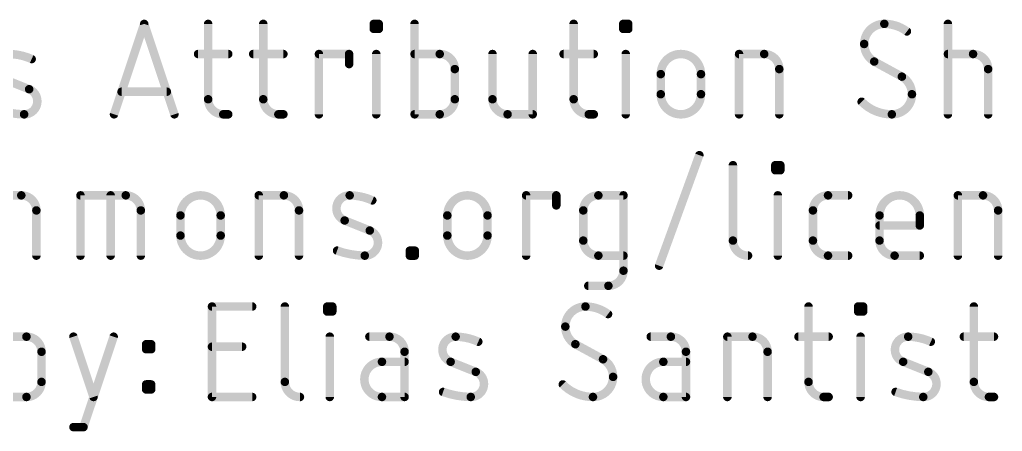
# Model space of a CAD drawing. Extents: x -25 to 77, y -62 to 26.
# Drawn here: x 18.97 to 36.62, y -10.7 to -3.3 of the extents above; entities that cross this region are included whole.
import ezdxf

# ---------------------------------------------------------------- set-up
doc = ezdxf.new("R2010")
doc.units = 0
doc.layers.add('51', color=53, linetype='CONTINUOUS')

msp = doc.modelspace()

# ---------------------------------------------------------------- linework, layer by layer
at = {"layer": '51', "const_width": 0.1524}
for points in [[(20.6693, -5.0038), (21.2111, -3.3782)], [(21.2111, -3.3782), (21.753, -5.0038)], [(22.3597, -3.3782), (22.3597, -4.7329)], [(23.3497, -3.3782), (23.3497, -4.7329)], [(25.3343, -3.4685), (25.3343, -3.3782)], [(25.3343, -3.3782), (25.4246, -3.3782)], [(25.4246, -3.3782), (25.4246, -3.4685)], [(26.0676, -3.3782), (26.0676, -5.0038)], [(28.9248, -3.3782), (28.9248, -4.7329)], [(29.8152, -3.4685), (29.8152, -3.3782)], [(29.8152, -3.3782), (29.9055, -3.3782)], [(29.9055, -3.3782), (29.9055, -3.4685)], [(35.6474, -5.0038), (35.6474, -3.3782)], [(25.4246, -3.4685), (25.3343, -3.4685)], [(29.9055, -3.4685), (29.8152, -3.4685)], [(22.1791, -3.9201), (22.7209, -3.9201)], [(23.169, -3.9201), (23.7109, -3.9201)], [(24.3493, -5.0038), (24.3493, -3.9201)], [(24.3493, -3.9201), (24.8912, -3.9201)], [(24.8912, -3.9201), (24.8912, -4.1007)], [(25.3794, -5.0038), (25.3794, -3.9201)], [(26.5192, -3.9201), (26.0676, -3.9201)], [(27.4671, -3.9201), (27.4671, -4.7329)], [(28.1896, -5.0038), (28.1896, -3.9201)], [(28.7442, -3.9201), (29.286, -3.9201)], [(29.8604, -5.0038), (29.8604, -3.9201)], [(31.8959, -5.0038), (31.8959, -3.9201)], [(31.8959, -3.9201), (32.3475, -3.9201)], [(35.6474, -3.9201), (36.099, -3.9201)], [(34.8207, -4.3265), (34.324, -4.0555)], [(26.7901, -4.7329), (26.7901, -4.191)], [(30.4891, -4.6426), (30.4891, -4.2813)], [(31.2116, -4.2813), (31.2116, -4.6426)], [(32.6184, -4.191), (32.6184, -5.0038)], [(36.3699, -4.191), (36.3699, -5.0038)], [(19.1443, -4.5522), (18.6928, -4.3716)], [(21.6175, -4.5974), (20.8047, -4.5974)], [(22.6306, -5.0038), (22.7209, -5.0038)], [(23.6206, -5.0038), (23.7109, -5.0038)], [(26.0676, -5.0038), (26.5192, -5.0038)], [(27.738, -5.0038), (28.1896, -5.0038)], [(29.1957, -5.0038), (29.286, -5.0038)], [(30.4595, -7.7244), (31.182, -5.7376)], [(31.7858, -5.9182), (31.7858, -7.2729)], [(32.5471, -6.0085), (32.5471, -5.9182)], [(32.5471, -5.9182), (32.6374, -5.9182)], [(32.6374, -6.0085), (32.5471, -6.0085)], [(32.6374, -5.9182), (32.6374, -6.0085)], [(18.1907, -6.4601), (19.0035, -6.4601)], [(20.0665, -7.5438), (20.0665, -6.4601)], [(20.0665, -6.4601), (20.8793, -6.4601)], [(20.6083, -7.5438), (20.6083, -6.4601)], [(23.2691, -7.5438), (23.2691, -6.4601)], [(23.2691, -6.4601), (23.7207, -6.4601)], [(28.0712, -7.5438), (28.0712, -6.4601)], [(28.0712, -6.4601), (28.6131, -6.4601)], [(28.6131, -6.4601), (28.6131, -6.6407)], [(29.3684, -6.4601), (29.8199, -6.4601)], [(29.8199, -6.4601), (29.8199, -7.8147)], [(32.5923, -7.5438), (32.5923, -6.4601)], [(33.4937, -6.4601), (33.8549, -6.4601)], [(35.8262, -7.5438), (35.8262, -6.4601)], [(35.8262, -6.4601), (36.2778, -6.4601)], [(19.2745, -6.731), (19.2745, -7.5438)], [(21.1502, -6.731), (21.1502, -7.5438)], [(23.9916, -6.731), (23.9916, -7.5438)], [(29.0975, -7.2729), (29.0975, -6.731)], [(33.2228, -7.2729), (33.2228, -6.731)], [(36.5487, -6.731), (36.5487, -7.5438)], [(21.8623, -7.1826), (21.8623, -6.8213)], [(22.5848, -6.8213), (22.5848, -7.1826)], [(25.263, -7.0922), (24.8114, -6.9116)], [(26.6559, -7.1826), (26.6559, -6.8213)], [(27.3784, -6.8213), (27.3784, -7.1826)], [(34.4194, -7.2729), (34.4194, -6.8213)], [(35.1419, -6.8213), (35.1419, -7.0019)], [(35.1419, -7.0019), (34.4194, -7.0019)], [(25.982, -7.5438), (25.982, -7.4535)], [(25.982, -7.4535), (26.0723, -7.4535)], [(26.0723, -7.4535), (26.0723, -7.5438)], [(26.0723, -7.5438), (25.982, -7.5438)], [(29.8199, -7.5438), (29.3684, -7.5438)], [(33.8549, -7.5438), (33.4937, -7.5438)], [(35.1419, -7.5438), (34.6903, -7.5438)], [(29.549, -8.0857), (29.1878, -8.0857)], [(22.4282, -10.0838), (22.4282, -8.4582)], [(22.4282, -8.4582), (23.1507, -8.4582)], [(23.7376, -8.4582), (23.7376, -9.8129)], [(24.499, -8.5485), (24.499, -8.4582)], [(24.499, -8.4582), (24.5893, -8.4582)], [(24.5893, -8.5485), (24.499, -8.5485)], [(24.5893, -8.4582), (24.5893, -8.5485)], [(33.1435, -8.4582), (33.1435, -9.8129)], [(34.034, -8.5485), (34.034, -8.4582)], [(34.034, -8.4582), (34.1243, -8.4582)], [(34.1243, -8.5485), (34.034, -8.5485)], [(34.1243, -8.4582), (34.1243, -8.5485)], [(36.1135, -8.4582), (36.1135, -9.8129)], [(19.0961, -9.0001), (18.6445, -9.0001)], [(19.9398, -9.0001), (20.301, -10.0838)], [(20.1204, -10.6257), (20.6623, -9.0001)], [(24.5441, -10.0838), (24.5441, -9.0001)], [(25.6171, -9.0001), (25.2558, -9.0001)], [(30.6712, -9.0001), (30.3099, -9.0001)], [(31.6858, -10.0838), (31.6858, -9.0001)], [(31.6858, -9.0001), (32.1374, -9.0001)], [(32.9629, -9.0001), (33.5048, -9.0001)], [(34.0791, -10.0838), (34.0791, -9.0001)], [(35.9329, -9.0001), (36.4747, -9.0001)], [(21.2459, -9.2258), (21.2459, -9.1355)], [(21.2459, -9.1355), (21.3362, -9.1355)], [(21.3362, -9.2258), (21.2459, -9.2258)], [(21.3362, -9.1355), (21.3362, -9.2258)], [(22.4282, -9.1807), (22.9701, -9.1807)], [(29.4523, -9.4065), (28.9556, -9.1355)], [(19.367, -9.8129), (19.367, -9.271)], [(25.888, -10.0838), (25.888, -9.271)], [(30.9421, -10.0838), (30.9421, -9.271)], [(32.4083, -9.271), (32.4083, -10.0838)], [(25.888, -9.4516), (25.4816, -9.4516)], [(27.1667, -9.6322), (26.7151, -9.4516)], [(30.9421, -9.4516), (30.5357, -9.4516)], [(35.2949, -9.6322), (34.8433, -9.4516)], [(21.2459, -9.9483), (21.2459, -9.858)], [(21.2459, -9.858), (21.3362, -9.858)], [(21.3362, -9.9483), (21.2459, -9.9483)], [(21.3362, -9.858), (21.3362, -9.9483)], [(18.6445, -10.0838), (19.0961, -10.0838)], [(23.1507, -10.0838), (22.4282, -10.0838)], [(25.4816, -10.0838), (25.888, -10.0838)], [(30.5357, -10.0838), (30.9421, -10.0838)], [(33.4145, -10.0838), (33.5048, -10.0838)], [(36.3844, -10.0838), (36.4747, -10.0838)], [(19.9398, -10.6257), (20.1204, -10.6257)]]:
    msp.add_lwpolyline(points, dxfattribs=at)
at = {"layer": '51'}
for points, const_width in [([(21.2473, -3.3662, 1), (21.175, -3.3902)], 0.0762), ([(21.2473, -3.3902, 1), (21.175, -3.3662)], 0.0762), ([(22.3978, -3.3782, 1), (22.3216, -3.3782)], 0.0762), ([(23.3878, -3.3782, 1), (23.3116, -3.3782)], 0.0762), ([(25.3724, -3.3782, 1), (25.2962, -3.3782)], 0.0762), ([(25.3343, -3.3401, 1), (25.3343, -3.4163)], 0.0762), ([(25.4627, -3.3782, 1), (25.3865, -3.3782)], 0.0762), ([(25.4246, -3.4163, 1), (25.4246, -3.3401)], 0.0762), ([(26.1057, -3.3782, 1), (26.0295, -3.3782)], 0.0762), ([(28.9629, -3.3782, 1), (28.8867, -3.3782)], 0.0762), ([(29.8533, -3.3782, 1), (29.7771, -3.3782)], 0.0762), ([(29.8152, -3.3401, 1), (29.8152, -3.4163)], 0.0762), ([(29.9436, -3.3782, 1), (29.8674, -3.3782)], 0.0762), ([(29.9055, -3.4163, 1), (29.9055, -3.3401)], 0.0762), ([(34.5046, -3.3782, 0.4142), (34.1433, -3.7394)], 0.1524), ([(34.911, -3.5137, 0.1623), (34.5046, -3.3782)], 0.1524), ([(34.5046, -3.3401, 1), (34.5046, -3.4163)], 0.0762), ([(34.5046, -3.4163, 1), (34.5046, -3.3401)], 0.0762), ([(35.6855, -3.3782, 1), (35.6093, -3.3782)], 0.0762), ([(25.3343, -3.4304, 1), (25.3343, -3.5066)], 0.0762), ([(25.2962, -3.4685, 1), (25.3724, -3.4685)], 0.0762), ([(25.3865, -3.4685, 1), (25.4627, -3.4685)], 0.0762), ([(25.4246, -3.5066, 1), (25.4246, -3.4304)], 0.0762), ([(29.8152, -3.4304, 1), (29.8152, -3.5066)], 0.0762), ([(29.7771, -3.4685, 1), (29.8533, -3.4685)], 0.0762), ([(29.8674, -3.4685, 1), (29.9436, -3.4685)], 0.0762), ([(29.9055, -3.5066, 1), (29.9055, -3.4304)], 0.0762), ([(34.8881, -3.5441, 1), (34.9338, -3.4832)], 0.0762), ([(34.1433, -3.7394, 0.2656), (34.324, -4.0555)], 0.1524), ([(34.1814, -3.7394, 1), (34.1052, -3.7394)], 0.0762), ([(34.1052, -3.7394, 1), (34.1814, -3.7394)], 0.0762), ([(19.1895, -4.0104, 0.1026), (18.7831, -3.9201)], 0.1524), ([(22.1791, -3.882, 1), (22.1791, -3.9582)], 0.0762), ([(22.7209, -3.9582, 1), (22.7209, -3.882)], 0.0762), ([(23.169, -3.882, 1), (23.169, -3.9582)], 0.0762), ([(23.7109, -3.9582, 1), (23.7109, -3.882)], 0.0762), ([(24.3874, -3.9201, 1), (24.3112, -3.9201)], 0.0762), ([(24.3493, -3.882, 1), (24.3493, -3.9582)], 0.0762), ([(24.9293, -3.9201, 1), (24.8531, -3.9201)], 0.0762), ([(24.8912, -3.9582, 1), (24.8912, -3.882)], 0.0762), ([(25.4175, -3.9201, 1), (25.3413, -3.9201)], 0.0762), ([(26.0676, -3.882, 1), (26.0676, -3.9582)], 0.0762), ([(26.7901, -4.191, 0.4142), (26.5192, -3.9201)], 0.1524), ([(26.5192, -3.882, 1), (26.5192, -3.9582)], 0.0762), ([(26.5192, -3.9582, 1), (26.5192, -3.882)], 0.0762), ([(27.5052, -3.9201, 1), (27.429, -3.9201)], 0.0762), ([(28.2277, -3.9201, 1), (28.1515, -3.9201)], 0.0762), ([(28.7442, -3.882, 1), (28.7442, -3.9582)], 0.0762), ([(29.286, -3.9582, 1), (29.286, -3.882)], 0.0762), ([(29.8985, -3.9201, 1), (29.8223, -3.9201)], 0.0762), ([(31.2116, -4.2813, 1), (30.4891, -4.2813)], 0.1524), ([(31.934, -3.9201, 1), (31.8578, -3.9201)], 0.0762), ([(31.8959, -3.882, 1), (31.8959, -3.9582)], 0.0762), ([(32.6184, -4.191, 0.4142), (32.3475, -3.9201)], 0.1524), ([(32.3475, -3.882, 1), (32.3475, -3.9582)], 0.0762), ([(32.3475, -3.9582, 1), (32.3475, -3.882)], 0.0762), ([(35.6474, -3.882, 1), (35.6474, -3.9582)], 0.0762), ([(36.3699, -4.191, 0.4142), (36.099, -3.9201)], 0.1524), ([(36.099, -3.882, 1), (36.099, -3.9582)], 0.0762), ([(36.099, -3.9582, 1), (36.099, -3.882)], 0.0762), ([(19.1738, -4.0451, 1), (19.2051, -3.9756)], 0.0762), ([(34.3422, -4.0221, 1), (34.3057, -4.089)], 0.0762), ([(34.3046, -4.0884, 1), (34.3433, -4.0227)], 0.0762), ([(24.8531, -4.1007, 1), (24.9293, -4.1007)], 0.0762), ([(26.8282, -4.191, 1), (26.752, -4.191)], 0.0762), ([(26.752, -4.191, 1), (26.8282, -4.191)], 0.0762), ([(30.5272, -4.2813, 1), (30.451, -4.2813)], 0.0762), ([(31.2497, -4.2813, 1), (31.1735, -4.2813)], 0.0762), ([(32.6565, -4.191, 1), (32.5803, -4.191)], 0.0762), ([(32.5803, -4.191, 1), (32.6565, -4.191)], 0.0762), ([(36.408, -4.191, 1), (36.3318, -4.191)], 0.0762), ([(36.3318, -4.191, 1), (36.408, -4.191)], 0.0762), ([(30.451, -4.2813, 1), (30.5272, -4.2813)], 0.0762), ([(31.1735, -4.2813, 1), (31.2497, -4.2813)], 0.0762), ([(34.84, -4.2936, 1), (34.8013, -4.3593)], 0.0762), ([(35.0013, -4.6426, 0.2656), (34.8207, -4.3265)], 0.1524), ([(34.8024, -4.3599, 1), (34.8389, -4.293)], 0.0762), ([(19.054, -5.0038, 0.8318), (19.1443, -4.5522)], 0.1524), ([(19.1585, -4.5169, 1), (19.1302, -4.5876)], 0.0762), ([(19.1302, -4.5876, 1), (19.1585, -4.5169)], 0.0762), ([(20.8047, -4.5593, 1), (20.8047, -4.6355)], 0.0762), ([(21.6175, -4.6355, 1), (21.6175, -4.5593)], 0.0762), ([(30.4891, -4.6426, 1), (31.2116, -4.6426)], 0.1524), ([(30.5272, -4.6426, 1), (30.451, -4.6426)], 0.0762), ([(31.2497, -4.6426, 1), (31.1735, -4.6426)], 0.0762), ([(34.6401, -5.0038, 0.4142), (35.0013, -4.6426)], 0.1524), ([(35.0394, -4.6426, 1), (34.9632, -4.6426)], 0.0762), ([(22.3597, -4.7329, 0.4142), (22.6306, -5.0038)], 0.1524), ([(22.3978, -4.7329, 1), (22.3216, -4.7329)], 0.0762), ([(22.3216, -4.7329, 1), (22.3978, -4.7329)], 0.0762), ([(23.3497, -4.7329, 0.4142), (23.6206, -5.0038)], 0.1524), ([(23.3878, -4.7329, 1), (23.3116, -4.7329)], 0.0762), ([(23.3116, -4.7329, 1), (23.3878, -4.7329)], 0.0762), ([(26.5192, -5.0038, 0.4142), (26.7901, -4.7329)], 0.1524), ([(26.8282, -4.7329, 1), (26.752, -4.7329)], 0.0762), ([(26.752, -4.7329, 1), (26.8282, -4.7329)], 0.0762), ([(27.4671, -4.7329, 0.4142), (27.738, -5.0038)], 0.1524), ([(27.5052, -4.7329, 1), (27.429, -4.7329)], 0.0762), ([(27.429, -4.7329, 1), (27.5052, -4.7329)], 0.0762), ([(28.9248, -4.7329, 0.4142), (29.1957, -5.0038)], 0.1524), ([(28.9629, -4.7329, 1), (28.8867, -4.7329)], 0.0762), ([(28.8867, -4.7329, 1), (28.9629, -4.7329)], 0.0762), ([(30.451, -4.6426, 1), (30.5272, -4.6426)], 0.0762), ([(31.1735, -4.6426, 1), (31.2497, -4.6426)], 0.0762), ([(34.1252, -4.7512, 1), (34.0711, -4.8049)], 0.0762), ([(34.0982, -4.778, 0.2), (34.6401, -5.0038)], 0.1524), ([(34.9632, -4.6426, 1), (35.0394, -4.6426)], 0.0762), ([(18.5573, -4.9135, 0.083), (19.054, -5.0038)], 0.1524), ([(19.0545, -4.9657, 1), (19.0535, -5.0419)], 0.0762), ([(19.0535, -5.0419, 1), (19.0545, -4.9657)], 0.0762), ([(22.6306, -4.9657, 1), (22.6306, -5.0419)], 0.0762), ([(22.6306, -5.0419, 1), (22.6306, -4.9657)], 0.0762), ([(22.7209, -5.0419, 1), (22.7209, -4.9657)], 0.0762), ([(23.6206, -4.9657, 1), (23.6206, -5.0419)], 0.0762), ([(23.6206, -5.0419, 1), (23.6206, -4.9657)], 0.0762), ([(23.7109, -5.0419, 1), (23.7109, -4.9657)], 0.0762), ([(26.0676, -4.9657, 1), (26.0676, -5.0419)], 0.0762), ([(26.5192, -4.9657, 1), (26.5192, -5.0419)], 0.0762), ([(26.5192, -5.0419, 1), (26.5192, -4.9657)], 0.0762), ([(27.738, -4.9657, 1), (27.738, -5.0419)], 0.0762), ([(27.738, -5.0419, 1), (27.738, -4.9657)], 0.0762), ([(28.1896, -5.0419, 1), (28.1896, -4.9657)], 0.0762), ([(29.1957, -4.9657, 1), (29.1957, -5.0419)], 0.0762), ([(29.1957, -5.0419, 1), (29.1957, -4.9657)], 0.0762), ([(29.286, -5.0419, 1), (29.286, -4.9657)], 0.0762), ([(34.6401, -4.9657, 1), (34.6401, -5.0419)], 0.0762), ([(34.6401, -5.0419, 1), (34.6401, -4.9657)], 0.0762), ([(20.6331, -4.9918, 1), (20.7054, -5.0158)], 0.0762), ([(21.7168, -5.0158, 1), (21.7891, -4.9918)], 0.0762), ([(24.3112, -5.0038, 1), (24.3874, -5.0038)], 0.0762), ([(25.3413, -5.0038, 1), (25.4175, -5.0038)], 0.0762), ([(26.0295, -5.0038, 1), (26.1057, -5.0038)], 0.0762), ([(28.1515, -5.0038, 1), (28.2277, -5.0038)], 0.0762), ([(29.8223, -5.0038, 1), (29.8985, -5.0038)], 0.0762), ([(31.8578, -5.0038, 1), (31.934, -5.0038)], 0.0762), ([(32.5803, -5.0038, 1), (32.6565, -5.0038)], 0.0762), ([(35.6093, -5.0038, 1), (35.6855, -5.0038)], 0.0762), ([(36.3318, -5.0038, 1), (36.408, -5.0038)], 0.0762), ([(31.2178, -5.7506, 1), (31.1462, -5.7246)], 0.0762), ([(31.8239, -5.9182, 1), (31.7477, -5.9182)], 0.0762), ([(32.5852, -5.9182, 1), (32.509, -5.9182)], 0.0762), ([(32.5471, -5.8801, 1), (32.5471, -5.9563)], 0.0762), ([(32.5471, -5.9704, 1), (32.5471, -6.0466)], 0.0762), ([(32.509, -6.0085, 1), (32.5852, -6.0085)], 0.0762), ([(32.6755, -5.9182, 1), (32.5993, -5.9182)], 0.0762), ([(32.5993, -6.0085, 1), (32.6755, -6.0085)], 0.0762), ([(32.6374, -5.9563, 1), (32.6374, -5.8801)], 0.0762), ([(32.6374, -6.0466, 1), (32.6374, -5.9704)], 0.0762), ([(19.2745, -6.731, 0.4142), (19.0035, -6.4601)], 0.1524), ([(19.0035, -6.422, 1), (19.0035, -6.4982)], 0.0762), ([(19.0035, -6.4982, 1), (19.0035, -6.422)], 0.0762), ([(20.1046, -6.4601, 1), (20.0284, -6.4601)], 0.0762), ([(20.0665, -6.422, 1), (20.0665, -6.4982)], 0.0762), ([(20.6464, -6.4601, 1), (20.5702, -6.4601)], 0.0762), ([(21.1502, -6.731, 0.4142), (20.8793, -6.4601)], 0.1524), ([(20.8793, -6.422, 1), (20.8793, -6.4982)], 0.0762), ([(20.8793, -6.4982, 1), (20.8793, -6.422)], 0.0762), ([(22.5848, -6.8213, 1), (21.8623, -6.8213)], 0.1524), ([(23.3072, -6.4601, 1), (23.231, -6.4601)], 0.0762), ([(23.2691, -6.422, 1), (23.2691, -6.4982)], 0.0762), ([(23.9916, -6.731, 0.4142), (23.7207, -6.4601)], 0.1524), ([(23.7207, -6.422, 1), (23.7207, -6.4982)], 0.0762), ([(23.7207, -6.4982, 1), (23.7207, -6.422)], 0.0762), ([(24.9017, -6.4601, 0.8318), (24.8114, -6.9116)], 0.1524), ([(25.3081, -6.5504, 0.1026), (24.9017, -6.4601)], 0.1524), ([(24.9023, -6.422, 1), (24.9012, -6.4982)], 0.0762), ([(24.9012, -6.4982, 1), (24.9023, -6.422)], 0.0762), ([(25.2925, -6.5851, 1), (25.3238, -6.5156)], 0.0762), ([(27.3784, -6.8213, 1), (26.6559, -6.8213)], 0.1524), ([(28.1093, -6.4601, 1), (28.0331, -6.4601)], 0.0762), ([(28.0712, -6.422, 1), (28.0712, -6.4982)], 0.0762), ([(28.6512, -6.4601, 1), (28.575, -6.4601)], 0.0762), ([(28.6131, -6.4982, 1), (28.6131, -6.422)], 0.0762), ([(29.3684, -6.4601, 0.4142), (29.0975, -6.731)], 0.1524), ([(29.3684, -6.422, 1), (29.3684, -6.4982)], 0.0762), ([(29.3684, -6.4982, 1), (29.3684, -6.422)], 0.0762), ([(29.858, -6.4601, 1), (29.7818, -6.4601)], 0.0762), ([(29.8199, -6.4982, 1), (29.8199, -6.422)], 0.0762), ([(32.6304, -6.4601, 1), (32.5542, -6.4601)], 0.0762), ([(33.4937, -6.4601, 0.4142), (33.2228, -6.731)], 0.1524), ([(33.4937, -6.422, 1), (33.4937, -6.4982)], 0.0762), ([(33.4937, -6.4982, 1), (33.4937, -6.422)], 0.0762), ([(33.8549, -6.4982, 1), (33.8549, -6.422)], 0.0762), ([(35.1419, -6.8213, 1), (34.4194, -6.8213)], 0.1524), ([(35.8643, -6.4601, 1), (35.7881, -6.4601)], 0.0762), ([(35.8262, -6.422, 1), (35.8262, -6.4982)], 0.0762), ([(36.5487, -6.731, 0.4142), (36.2778, -6.4601)], 0.1524), ([(36.2778, -6.422, 1), (36.2778, -6.4982)], 0.0762), ([(36.2778, -6.4982, 1), (36.2778, -6.422)], 0.0762), ([(19.3126, -6.731, 1), (19.2364, -6.731)], 0.0762), ([(19.2364, -6.731, 1), (19.3126, -6.731)], 0.0762), ([(21.1883, -6.731, 1), (21.1121, -6.731)], 0.0762), ([(21.1121, -6.731, 1), (21.1883, -6.731)], 0.0762), ([(24.0297, -6.731, 1), (23.9535, -6.731)], 0.0762), ([(23.9535, -6.731, 1), (24.0297, -6.731)], 0.0762), ([(28.575, -6.6407, 1), (28.6512, -6.6407)], 0.0762), ([(29.1356, -6.731, 1), (29.0594, -6.731)], 0.0762), ([(29.0594, -6.731, 1), (29.1356, -6.731)], 0.0762), ([(33.2609, -6.731, 1), (33.1847, -6.731)], 0.0762), ([(33.1847, -6.731, 1), (33.2609, -6.731)], 0.0762), ([(36.5868, -6.731, 1), (36.5106, -6.731)], 0.0762), ([(36.5106, -6.731, 1), (36.5868, -6.731)], 0.0762), ([(21.9004, -6.8213, 1), (21.8242, -6.8213)], 0.0762), ([(21.8242, -6.8213, 1), (21.9004, -6.8213)], 0.0762), ([(22.6229, -6.8213, 1), (22.5467, -6.8213)], 0.0762), ([(22.5467, -6.8213, 1), (22.6229, -6.8213)], 0.0762), ([(24.8256, -6.8763, 1), (24.7973, -6.947)], 0.0762), ([(24.7973, -6.947, 1), (24.8256, -6.8762)], 0.0762), ([(26.694, -6.8213, 1), (26.6178, -6.8213)], 0.0762), ([(26.6178, -6.8213, 1), (26.694, -6.8213)], 0.0762), ([(27.4165, -6.8213, 1), (27.3403, -6.8213)], 0.0762), ([(27.3403, -6.8213, 1), (27.4165, -6.8213)], 0.0762), ([(34.4575, -6.8213, 1), (34.3813, -6.8213)], 0.0762), ([(34.3813, -6.8213, 1), (34.4575, -6.8213)], 0.0762), ([(35.18, -6.8213, 1), (35.1038, -6.8213)], 0.0762), ([(35.1038, -6.8213, 1), (35.18, -6.8213)], 0.0762), ([(25.1727, -7.5438, 0.8318), (25.263, -7.0922)], 0.1524), ([(25.2771, -7.0569, 1), (25.2488, -7.1276)], 0.0762), ([(25.2488, -7.1276, 1), (25.2771, -7.0569)], 0.0762), ([(34.4194, -6.9638, 1), (34.4194, -7.04)], 0.0762), ([(35.1038, -7.0019, 1), (35.18, -7.0019)], 0.0762), ([(35.1419, -7.04, 1), (35.1419, -6.9638)], 0.0762), ([(21.8623, -7.1826, 1), (22.5848, -7.1826)], 0.1524), ([(21.9004, -7.1826, 1), (21.8242, -7.1826)], 0.0762), ([(21.8242, -7.1826, 1), (21.9004, -7.1826)], 0.0762), ([(22.6229, -7.1826, 1), (22.5467, -7.1826)], 0.0762), ([(22.5467, -7.1826, 1), (22.6229, -7.1826)], 0.0762), ([(26.6559, -7.1826, 1), (27.3784, -7.1826)], 0.1524), ([(26.694, -7.1826, 1), (26.6178, -7.1826)], 0.0762), ([(26.6178, -7.1826, 1), (26.694, -7.1826)], 0.0762), ([(27.4165, -7.1826, 1), (27.3403, -7.1826)], 0.0762), ([(27.3403, -7.1826, 1), (27.4165, -7.1826)], 0.0762), ([(29.0975, -7.2729, 0.4142), (29.3684, -7.5438)], 0.1524), ([(29.1356, -7.2729, 1), (29.0594, -7.2729)], 0.0762), ([(29.0594, -7.2729, 1), (29.1356, -7.2729)], 0.0762), ([(31.7858, -7.2729, 0.4142), (32.0567, -7.5438)], 0.1524), ([(31.8239, -7.2729, 1), (31.7477, -7.2729)], 0.0762), ([(31.7477, -7.2729, 1), (31.8239, -7.2729)], 0.0762), ([(33.2228, -7.2729, 0.4142), (33.4937, -7.5438)], 0.1524), ([(33.2609, -7.2729, 1), (33.1847, -7.2729)], 0.0762), ([(33.1847, -7.2729, 1), (33.2609, -7.2729)], 0.0762), ([(34.4194, -7.2729, 0.4142), (34.6903, -7.5438)], 0.1524), ([(34.4575, -7.2729, 1), (34.3813, -7.2729)], 0.0762), ([(34.3813, -7.2729, 1), (34.4575, -7.2729)], 0.0762), ([(24.6888, -7.4176, 1), (24.663, -7.4893)], 0.0762), ([(24.6759, -7.4535, 0.083), (25.1727, -7.5438)], 0.1524), ([(26.0201, -7.4535, 1), (25.9439, -7.4535)], 0.0762), ([(25.982, -7.4154, 1), (25.982, -7.4916)], 0.0762), ([(26.1104, -7.4535, 1), (26.0342, -7.4535)], 0.0762), ([(26.0723, -7.4916, 1), (26.0723, -7.4154)], 0.0762), ([(19.2364, -7.5438, 1), (19.3126, -7.5438)], 0.0762), ([(20.0284, -7.5438, 1), (20.1046, -7.5438)], 0.0762), ([(20.5702, -7.5438, 1), (20.6464, -7.5438)], 0.0762), ([(21.1121, -7.5438, 1), (21.1883, -7.5438)], 0.0762), ([(23.231, -7.5438, 1), (23.3072, -7.5438)], 0.0762), ([(23.9535, -7.5438, 1), (24.0297, -7.5438)], 0.0762), ([(25.1732, -7.5057, 1), (25.1721, -7.5819)], 0.0762), ([(25.1721, -7.5819, 1), (25.1732, -7.5057)], 0.0762), ([(25.982, -7.5057, 1), (25.982, -7.5819)], 0.0762), ([(25.9439, -7.5438, 1), (26.0201, -7.5438)], 0.0762), ([(26.0342, -7.5438, 1), (26.1104, -7.5438)], 0.0762), ([(26.0723, -7.5819, 1), (26.0723, -7.5057)], 0.0762), ([(28.0331, -7.5438, 1), (28.1093, -7.5438)], 0.0762), ([(29.3684, -7.5057, 1), (29.3684, -7.5819)], 0.0762), ([(29.3684, -7.5819, 1), (29.3684, -7.5057)], 0.0762), ([(29.8199, -7.5819, 1), (29.8199, -7.5057)], 0.0762), ([(32.0567, -7.5819, 1), (32.0567, -7.5057)], 0.0762), ([(32.5542, -7.5438, 1), (32.6304, -7.5438)], 0.0762), ([(33.4937, -7.5057, 1), (33.4937, -7.5819)], 0.0762), ([(33.4937, -7.5819, 1), (33.4937, -7.5057)], 0.0762), ([(33.8549, -7.5819, 1), (33.8549, -7.5057)], 0.0762), ([(34.6903, -7.5057, 1), (34.6903, -7.5819)], 0.0762), ([(34.6903, -7.5819, 1), (34.6903, -7.5057)], 0.0762), ([(35.1419, -7.5819, 1), (35.1419, -7.5057)], 0.0762), ([(35.7881, -7.5438, 1), (35.8643, -7.5438)], 0.0762), ([(36.5106, -7.5438, 1), (36.5868, -7.5438)], 0.0762), ([(29.549, -8.0857, 0.4142), (29.8199, -7.8147)], 0.1524), ([(29.858, -7.8147, 1), (29.7818, -7.8147)], 0.0762), ([(30.4237, -7.7114, 1), (30.4953, -7.7374)], 0.0762), ([(29.7818, -7.8147, 1), (29.858, -7.8147)], 0.0762), ([(29.1878, -8.0476, 1), (29.1878, -8.1238)], 0.0762), ([(29.549, -8.0476, 1), (29.549, -8.1238)], 0.0762), ([(29.549, -8.1238, 1), (29.549, -8.0476)], 0.0762), ([(22.4663, -8.4582, 1), (22.3901, -8.4582)], 0.0762), ([(22.4282, -8.4201, 1), (22.4282, -8.4963)], 0.0762), ([(23.1507, -8.4963, 1), (23.1507, -8.4201)], 0.0762), ([(23.7757, -8.4582, 1), (23.6995, -8.4582)], 0.0762), ([(24.5371, -8.4582, 1), (24.4609, -8.4582)], 0.0762), ([(24.499, -8.4201, 1), (24.499, -8.4963)], 0.0762), ([(24.499, -8.5104, 1), (24.499, -8.5866)], 0.0762), ([(24.6274, -8.4582, 1), (24.5512, -8.4582)], 0.0762), ([(24.5893, -8.4963, 1), (24.5893, -8.4201)], 0.0762), ([(24.5893, -8.5866, 1), (24.5893, -8.5104)], 0.0762), ([(29.1362, -8.4582, 0.4142), (28.775, -8.8194)], 0.1524), ([(29.5426, -8.5937, 0.1623), (29.1362, -8.4582)], 0.1524), ([(29.1362, -8.4201, 1), (29.1362, -8.4963)], 0.0762), ([(29.1362, -8.4963, 1), (29.1362, -8.4201)], 0.0762), ([(33.1816, -8.4582, 1), (33.1054, -8.4582)], 0.0762), ([(34.0721, -8.4582, 1), (33.9959, -8.4582)], 0.0762), ([(34.034, -8.4201, 1), (34.034, -8.4963)], 0.0762), ([(34.034, -8.5104, 1), (34.034, -8.5866)], 0.0762), ([(34.1624, -8.4582, 1), (34.0862, -8.4582)], 0.0762), ([(34.1243, -8.4963, 1), (34.1243, -8.4201)], 0.0762), ([(34.1243, -8.5866, 1), (34.1243, -8.5104)], 0.0762), ([(36.1516, -8.4582, 1), (36.0754, -8.4582)], 0.0762), ([(24.4609, -8.5485, 1), (24.5371, -8.5485)], 0.0762), ([(24.5512, -8.5485, 1), (24.6274, -8.5485)], 0.0762), ([(29.5197, -8.6241, 1), (29.5655, -8.5632)], 0.0762), ([(33.9959, -8.5485, 1), (34.0721, -8.5485)], 0.0762), ([(34.0862, -8.5485, 1), (34.1624, -8.5485)], 0.0762), ([(28.775, -8.8194, 0.2656), (28.9556, -9.1355)], 0.1524), ([(28.8131, -8.8194, 1), (28.7369, -8.8194)], 0.0762), ([(28.7369, -8.8194, 1), (28.8131, -8.8194)], 0.0762), ([(19.367, -9.271, 0.4142), (19.0961, -9.0001)], 0.1524), ([(19.0961, -8.962, 1), (19.0961, -9.0382)], 0.0762), ([(19.0961, -9.0382, 1), (19.0961, -8.962)], 0.0762), ([(19.9759, -8.988, 1), (19.9036, -9.0121)], 0.0762), ([(20.6984, -9.0121, 1), (20.6261, -8.988)], 0.0762), ([(24.5822, -9.0001, 1), (24.506, -9.0001)], 0.0762), ([(25.2558, -8.962, 1), (25.2558, -9.0382)], 0.0762), ([(25.888, -9.271, 0.4142), (25.6171, -9.0001)], 0.1524), ([(25.6171, -8.962, 1), (25.6171, -9.0382)], 0.0762), ([(25.6171, -9.0382, 1), (25.6171, -8.962)], 0.0762), ([(26.8054, -9.0001, 0.8318), (26.7151, -9.4516)], 0.1524), ([(27.2118, -9.0904, 0.1026), (26.8054, -9.0001)], 0.1524), ([(26.806, -8.962, 1), (26.8049, -9.0382)], 0.0762), ([(26.8049, -9.0382, 1), (26.806, -8.962)], 0.0762), ([(30.3099, -8.962, 1), (30.3099, -9.0382)], 0.0762), ([(30.9421, -9.271, 0.4142), (30.6712, -9.0001)], 0.1524), ([(30.6712, -8.962, 1), (30.6712, -9.0382)], 0.0762), ([(30.6712, -9.0382, 1), (30.6712, -8.962)], 0.0762), ([(31.7239, -9.0001, 1), (31.6477, -9.0001)], 0.0762), ([(31.6858, -8.962, 1), (31.6858, -9.0382)], 0.0762), ([(32.4083, -9.271, 0.4142), (32.1374, -9.0001)], 0.1524), ([(32.1374, -8.962, 1), (32.1374, -9.0382)], 0.0762), ([(32.1374, -9.0382, 1), (32.1374, -8.962)], 0.0762), ([(32.9629, -8.962, 1), (32.9629, -9.0382)], 0.0762), ([(33.5048, -9.0382, 1), (33.5048, -8.962)], 0.0762), ([(34.1172, -9.0001, 1), (34.041, -9.0001)], 0.0762), ([(34.9337, -9.0001, 0.8318), (34.8433, -9.4516)], 0.1524), ([(34.9342, -8.962, 1), (34.9331, -9.0382)], 0.0762), ([(35.3401, -9.0904, 0.1026), (34.9337, -9.0001)], 0.1524), ([(34.9331, -9.0382, 1), (34.9342, -8.962)], 0.0762), ([(35.9329, -8.962, 1), (35.9329, -9.0382)], 0.0762), ([(36.4747, -9.0382, 1), (36.4747, -8.962)], 0.0762), ([(21.284, -9.1355, 1), (21.2078, -9.1355)], 0.0762), ([(21.2459, -9.0974, 1), (21.2459, -9.1736)], 0.0762), ([(21.2459, -9.1877, 1), (21.2459, -9.2639)], 0.0762), ([(21.3743, -9.1355, 1), (21.2981, -9.1355)], 0.0762), ([(21.3362, -9.1736, 1), (21.3362, -9.0974)], 0.0762), ([(21.3362, -9.2639, 1), (21.3362, -9.1877)], 0.0762), ([(22.4282, -9.1426, 1), (22.4282, -9.2188)], 0.0762), ([(22.9701, -9.2188, 1), (22.9701, -9.1426)], 0.0762), ([(27.1962, -9.1251, 1), (27.2275, -9.0556)], 0.0762), ([(28.9738, -9.1021, 1), (28.9373, -9.169)], 0.0762), ([(28.9362, -9.1684, 1), (28.9749, -9.1027)], 0.0762), ([(35.3244, -9.1251, 1), (35.3557, -9.0556)], 0.0762), ([(19.4051, -9.271, 1), (19.3289, -9.271)], 0.0762), ([(19.3289, -9.271, 1), (19.4051, -9.271)], 0.0762), ([(21.2078, -9.2258, 1), (21.284, -9.2258)], 0.0762), ([(21.2981, -9.2258, 1), (21.3743, -9.2258)], 0.0762), ([(25.9261, -9.271, 1), (25.8499, -9.271)], 0.0762), ([(25.8499, -9.271, 1), (25.9261, -9.271)], 0.0762), ([(29.4716, -9.3736, 1), (29.433, -9.4393)], 0.0762), ([(29.6329, -9.7226, 0.2656), (29.4523, -9.4065)], 0.1524), ([(29.4341, -9.4399, 1), (29.4705, -9.373)], 0.0762), ([(30.9802, -9.271, 1), (30.904, -9.271)], 0.0762), ([(30.904, -9.271, 1), (30.9802, -9.271)], 0.0762), ([(32.4464, -9.271, 1), (32.3702, -9.271)], 0.0762), ([(32.3702, -9.271, 1), (32.4464, -9.271)], 0.0762), ([(25.4816, -9.4516, 1), (25.4816, -10.0838)], 0.1524), ([(25.4816, -9.4135, 1), (25.4816, -9.4897)], 0.0762), ([(25.4816, -9.4897, 1), (25.4816, -9.4135)], 0.0762), ([(25.888, -9.4897, 1), (25.888, -9.4135)], 0.0762), ([(26.7293, -9.4163, 1), (26.701, -9.487)], 0.0762), ([(26.701, -9.487, 1), (26.7293, -9.4162)], 0.0762), ([(30.5357, -9.4516, 1), (30.5357, -10.0838)], 0.1524), ([(30.5357, -9.4135, 1), (30.5357, -9.4897)], 0.0762), ([(30.5357, -9.4897, 1), (30.5357, -9.4135)], 0.0762), ([(30.9421, -9.4897, 1), (30.9421, -9.4135)], 0.0762), ([(34.8575, -9.4163, 1), (34.8292, -9.487)], 0.0762), ([(34.8292, -9.487, 1), (34.8575, -9.4162)], 0.0762), ([(27.0764, -10.0838, 0.8318), (27.1667, -9.6322)], 0.1524), ([(27.1808, -9.5969, 1), (27.1525, -9.6676)], 0.0762), ([(27.1525, -9.6676, 1), (27.1808, -9.5969)], 0.0762), ([(29.2717, -10.0838, 0.4142), (29.6329, -9.7226)], 0.1524), ([(29.671, -9.7226, 1), (29.5948, -9.7226)], 0.0762), ([(29.5948, -9.7226, 1), (29.671, -9.7226)], 0.0762), ([(35.2046, -10.0838, 0.8318), (35.2949, -9.6322)], 0.1524), ([(35.309, -9.5969, 1), (35.2807, -9.6676)], 0.0762), ([(35.2807, -9.6676, 1), (35.309, -9.5969)], 0.0762), ([(19.0961, -10.0838, 0.4142), (19.367, -9.8129)], 0.1524), ([(19.4051, -9.8129, 1), (19.3289, -9.8129)], 0.0762), ([(19.3289, -9.8129, 1), (19.4051, -9.8129)], 0.0762), ([(21.284, -9.858, 1), (21.2078, -9.858)], 0.0762), ([(21.2459, -9.8199, 1), (21.2459, -9.8961)], 0.0762), ([(21.2459, -9.9102, 1), (21.2459, -9.9864)], 0.0762), ([(21.3743, -9.858, 1), (21.2981, -9.858)], 0.0762), ([(21.3362, -9.8961, 1), (21.3362, -9.8199)], 0.0762), ([(21.3362, -9.9864, 1), (21.3362, -9.9102)], 0.0762), ([(23.7376, -9.8129, 0.4142), (24.0085, -10.0838)], 0.1524), ([(23.7757, -9.8129, 1), (23.6995, -9.8129)], 0.0762), ([(23.6995, -9.8129, 1), (23.7757, -9.8129)], 0.0762), ([(28.7298, -9.858, 0.2), (29.2717, -10.0838)], 0.1524), ([(28.7569, -9.8312, 1), (28.7028, -9.8849)], 0.0762), ([(33.1435, -9.8129, 0.4142), (33.4145, -10.0838)], 0.1524), ([(33.1816, -9.8129, 1), (33.1054, -9.8129)], 0.0762), ([(33.1054, -9.8129, 1), (33.1816, -9.8129)], 0.0762), ([(36.1135, -9.8129, 0.4142), (36.3844, -10.0838)], 0.1524), ([(36.1516, -9.8129, 1), (36.0754, -9.8129)], 0.0762), ([(36.0754, -9.8129, 1), (36.1516, -9.8129)], 0.0762), ([(19.0961, -10.0457, 1), (19.0961, -10.1219)], 0.0762), ([(19.0961, -10.1219, 1), (19.0961, -10.0457)], 0.0762), ([(20.2649, -10.0958, 1), (20.3372, -10.0718)], 0.0762), ([(21.2078, -9.9483, 1), (21.284, -9.9483)], 0.0762), ([(21.2981, -9.9483, 1), (21.3743, -9.9483)], 0.0762), ([(22.4282, -10.0457, 1), (22.4282, -10.1219)], 0.0762), ([(22.3901, -10.0838, 1), (22.4663, -10.0838)], 0.0762), ([(23.1507, -10.1219, 1), (23.1507, -10.0457)], 0.0762), ([(24.0085, -10.1219, 1), (24.0085, -10.0457)], 0.0762), ([(24.506, -10.0838, 1), (24.5822, -10.0838)], 0.0762), ([(25.4816, -10.0457, 1), (25.4816, -10.1219)], 0.0762), ([(25.4816, -10.1219, 1), (25.4816, -10.0457)], 0.0762), ([(25.8499, -10.0838, 1), (25.9261, -10.0838)], 0.0762), ([(25.888, -10.1219, 1), (25.888, -10.0457)], 0.0762), ([(26.5925, -9.9576, 1), (26.5667, -10.0293)], 0.0762), ([(26.5796, -9.9935, 0.083), (27.0764, -10.0838)], 0.1524), ([(27.0769, -10.0457, 1), (27.0758, -10.1219)], 0.0762), ([(27.0758, -10.1219, 1), (27.0769, -10.0457)], 0.0762), ([(29.2717, -10.0457, 1), (29.2717, -10.1219)], 0.0762), ([(29.2717, -10.1219, 1), (29.2717, -10.0457)], 0.0762), ([(30.5357, -10.0457, 1), (30.5357, -10.1219)], 0.0762), ([(30.5357, -10.1219, 1), (30.5357, -10.0457)], 0.0762), ([(30.904, -10.0838, 1), (30.9802, -10.0838)], 0.0762), ([(30.9421, -10.1219, 1), (30.9421, -10.0457)], 0.0762), ([(31.6477, -10.0838, 1), (31.7239, -10.0838)], 0.0762), ([(32.3702, -10.0838, 1), (32.4464, -10.0838)], 0.0762), ([(33.4145, -10.0457, 1), (33.4145, -10.1219)], 0.0762), ([(33.4145, -10.1219, 1), (33.4145, -10.0457)], 0.0762), ([(33.5048, -10.1219, 1), (33.5048, -10.0457)], 0.0762), ([(34.041, -10.0838, 1), (34.1172, -10.0838)], 0.0762), ([(34.7208, -9.9576, 1), (34.695, -10.0293)], 0.0762), ([(34.7079, -9.9935, 0.083), (35.2046, -10.0838)], 0.1524), ([(35.2051, -10.0457, 1), (35.204, -10.1219)], 0.0762), ([(35.204, -10.1219, 1), (35.2051, -10.0457)], 0.0762), ([(36.3844, -10.0457, 1), (36.3844, -10.1219)], 0.0762), ([(36.3844, -10.1219, 1), (36.3844, -10.0457)], 0.0762), ([(36.4747, -10.1219, 1), (36.4747, -10.0457)], 0.0762), ([(19.9398, -10.5876, 1), (19.9398, -10.6638)], 0.0762), ([(20.0843, -10.6136, 1), (20.1566, -10.6377)], 0.0762), ([(20.1204, -10.6638, 1), (20.1204, -10.5876)], 0.0762)]:
    msp.add_lwpolyline(points, format="xyb", dxfattribs=dict(at, const_width=const_width))

doc.saveas('drawing.dxf')
